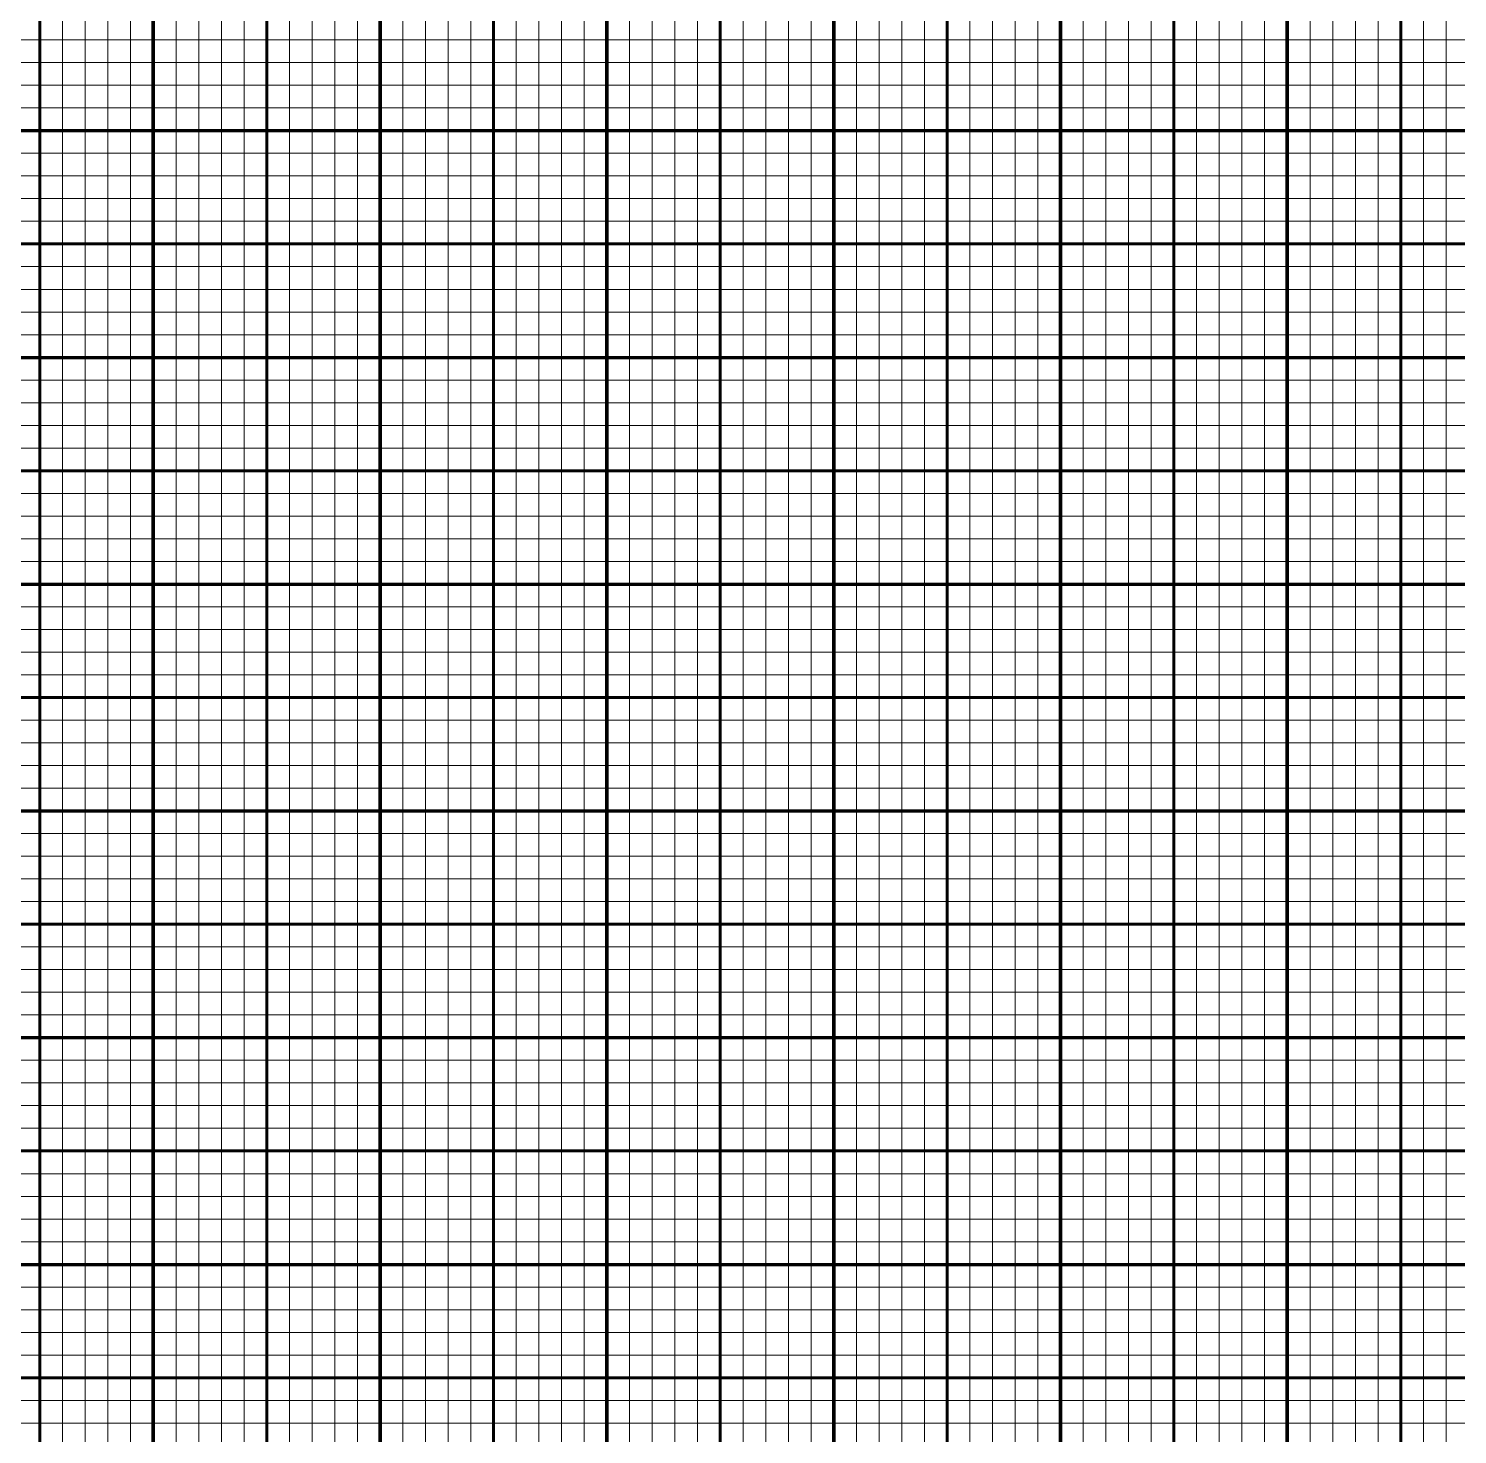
# Model space of a CAD drawing. Header units: millimetres. Extents: x -34 to 216, y -1 to 249.
# Drawn here: x 90.3 to 153.3, y 61.3 to 123.3 of the extents above; entities that cross this region are included whole.
import ezdxf

# ---------------------------------------------------------------- set-up
doc = ezdxf.new("R2010")
doc.units = ezdxf.units.MM
for name, pattern in [('K5LT_BASIC', [0]), ('K5LT_REINFORCED', [0]), ('K5LT_THIN', [0])]:
    doc.linetypes.add(name, pattern=pattern)

msp = doc.modelspace()

# ---------------------------------------------------------------- linework, layer by layer
at = {"color": 150, "linetype": 'K5LT_BASIC', "lineweight": 60, "true_color": 0x0080ff}
for p, q in [((90.771, 128.803), (90.771, 118.803)), ((100.771, 128.803), (100.771, 118.803)), ((110.771, 128.803), (110.771, 118.803)), ((120.771, 128.803), (120.771, 118.803)), ((130.771, 128.803), (130.771, 118.803)), ((140.771, 128.803), (140.771, 118.803)), ((150.771, 128.803), (150.771, 118.803)), ((90.771, 118.803), (90.771, 108.803)), ((100.771, 118.803), (100.771, 108.803)), ((110.771, 118.803), (110.771, 108.803)), ((120.771, 118.803), (120.771, 108.803)), ((130.771, 118.803), (130.771, 108.803)), ((140.771, 118.803), (140.771, 108.803)), ((150.771, 118.803), (150.771, 108.803)), ((85.771, 113.803), (95.771, 113.803)), ((95.771, 113.803), (105.771, 113.803)), ((105.771, 113.803), (115.771, 113.803)), ((115.771, 113.803), (125.771, 113.803)), ((125.771, 113.803), (135.771, 113.803)), ((135.771, 113.803), (145.771, 113.803)), ((145.771, 113.803), (155.771, 113.803)), ((90.771, 108.803), (90.771, 98.803)), ((100.771, 108.803), (100.771, 98.803)), ((110.771, 108.803), (110.771, 98.803)), ((120.771, 108.803), (120.771, 98.803)), ((130.771, 108.803), (130.771, 98.803)), ((140.771, 108.803), (140.771, 98.803)), ((150.771, 108.803), (150.771, 98.803)), ((85.771, 103.803), (95.771, 103.803)), ((95.771, 103.803), (105.771, 103.803)), ((105.771, 103.803), (115.771, 103.803)), ((115.771, 103.803), (125.771, 103.803)), ((125.771, 103.803), (135.771, 103.803)), ((135.771, 103.803), (145.771, 103.803)), ((145.771, 103.803), (155.771, 103.803)), ((90.771, 98.803), (90.771, 88.803)), ((100.771, 98.803), (100.771, 88.803)), ((110.771, 98.803), (110.771, 88.803)), ((120.771, 98.803), (120.771, 88.803)), ((130.771, 98.803), (130.771, 88.803)), ((140.771, 98.803), (140.771, 88.803)), ((150.771, 98.803), (150.771, 88.803)), ((85.771, 93.803), (95.771, 93.803)), ((95.771, 93.803), (105.771, 93.803)), ((105.771, 93.803), (115.771, 93.803)), ((115.771, 93.803), (125.771, 93.803)), ((125.771, 93.803), (135.771, 93.803)), ((135.771, 93.803), (145.771, 93.803)), ((145.771, 93.803), (155.771, 93.803)), ((90.771, 88.803), (90.771, 78.803)), ((100.771, 88.803), (100.771, 78.803)), ((110.771, 88.803), (110.771, 78.803)), ((120.771, 88.803), (120.771, 78.803)), ((130.771, 88.803), (130.771, 78.803)), ((140.771, 88.803), (140.771, 78.803)), ((150.771, 88.803), (150.771, 78.803)), ((85.771, 83.803), (95.771, 83.803)), ((95.771, 83.803), (105.771, 83.803)), ((105.771, 83.803), (115.771, 83.803)), ((115.771, 83.803), (125.771, 83.803)), ((125.771, 83.803), (135.771, 83.803)), ((135.771, 83.803), (145.771, 83.803)), ((145.771, 83.803), (155.771, 83.803)), ((90.771, 78.803), (90.771, 68.803)), ((100.771, 78.803), (100.771, 68.803)), ((110.771, 78.803), (110.771, 68.803)), ((120.771, 78.803), (120.771, 68.803)), ((130.771, 78.803), (130.771, 68.803)), ((140.771, 78.803), (140.771, 68.803)), ((150.771, 78.803), (150.771, 68.803)), ((85.771, 73.803), (95.771, 73.803)), ((95.771, 73.803), (105.771, 73.803)), ((105.771, 73.803), (115.771, 73.803)), ((115.771, 73.803), (125.771, 73.803)), ((125.771, 73.803), (135.771, 73.803)), ((135.771, 73.803), (145.771, 73.803)), ((145.771, 73.803), (155.771, 73.803)), ((90.771, 68.803), (90.771, 58.803)), ((100.771, 68.803), (100.771, 58.803)), ((110.771, 68.803), (110.771, 58.803)), ((120.771, 68.803), (120.771, 58.803)), ((130.771, 68.803), (130.771, 58.803)), ((140.771, 68.803), (140.771, 58.803)), ((150.771, 68.803), (150.771, 58.803)), ((85.771, 63.803), (95.771, 63.803)), ((95.771, 63.803), (105.771, 63.803)), ((105.771, 63.803), (115.771, 63.803)), ((115.771, 63.803), (125.771, 63.803)), ((125.771, 63.803), (135.771, 63.803)), ((135.771, 63.803), (145.771, 63.803)), ((145.771, 63.803), (155.771, 63.803))]:
    msp.add_line(p, q, dxfattribs=at)
at = {"color": 7, "linetype": 'K5LT_THIN', "lineweight": 18}
for p, q in [((91.771, 128.803), (91.771, 118.803)), ((92.771, 128.803), (92.771, 118.803)), ((93.771, 128.803), (93.771, 118.803)), ((94.771, 128.803), (94.771, 118.803)), ((96.771, 128.803), (96.771, 118.803)), ((97.771, 128.803), (97.771, 118.803)), ((98.771, 128.803), (98.771, 118.803)), ((99.771, 128.803), (99.771, 118.803)), ((101.771, 128.803), (101.771, 118.803)), ((102.771, 128.803), (102.771, 118.803)), ((103.771, 128.803), (103.771, 118.803)), ((104.771, 128.803), (104.771, 118.803)), ((106.771, 128.803), (106.771, 118.803)), ((107.771, 128.803), (107.771, 118.803)), ((108.771, 128.803), (108.771, 118.803)), ((109.771, 128.803), (109.771, 118.803)), ((111.771, 128.803), (111.771, 118.803)), ((112.771, 128.803), (112.771, 118.803)), ((113.771, 128.803), (113.771, 118.803)), ((114.771, 128.803), (114.771, 118.803)), ((116.771, 128.803), (116.771, 118.803)), ((117.771, 128.803), (117.771, 118.803)), ((118.771, 128.803), (118.771, 118.803)), ((119.771, 128.803), (119.771, 118.803)), ((121.771, 128.803), (121.771, 118.803)), ((122.771, 128.803), (122.771, 118.803)), ((123.771, 128.803), (123.771, 118.803)), ((124.771, 128.803), (124.771, 118.803)), ((126.771, 128.803), (126.771, 118.803)), ((127.771, 128.803), (127.771, 118.803)), ((128.771, 128.803), (128.771, 118.803)), ((129.771, 128.803), (129.771, 118.803)), ((131.771, 128.803), (131.771, 118.803)), ((132.771, 128.803), (132.771, 118.803)), ((133.771, 128.803), (133.771, 118.803)), ((134.771, 128.803), (134.771, 118.803)), ((136.771, 128.803), (136.771, 118.803)), ((137.771, 128.803), (137.771, 118.803)), ((138.771, 128.803), (138.771, 118.803)), ((139.771, 128.803), (139.771, 118.803)), ((141.771, 128.803), (141.771, 118.803)), ((142.771, 128.803), (142.771, 118.803)), ((143.771, 128.803), (143.771, 118.803)), ((144.771, 128.803), (144.771, 118.803)), ((146.771, 128.803), (146.771, 118.803)), ((147.771, 128.803), (147.771, 118.803)), ((148.771, 128.803), (148.771, 118.803)), ((149.771, 128.803), (149.771, 118.803)), ((151.771, 128.803), (151.771, 118.803)), ((152.771, 128.803), (152.771, 118.803)), ((85.771, 122.803), (95.771, 122.803)), ((95.771, 122.803), (105.771, 122.803)), ((105.771, 122.803), (115.771, 122.803)), ((115.771, 122.803), (125.771, 122.803)), ((125.771, 122.803), (135.771, 122.803)), ((135.771, 122.803), (145.771, 122.803)), ((145.771, 122.803), (155.771, 122.803)), ((85.771, 121.803), (95.771, 121.803)), ((95.771, 121.803), (105.771, 121.803)), ((105.771, 121.803), (115.771, 121.803)), ((115.771, 121.803), (125.771, 121.803)), ((125.771, 121.803), (135.771, 121.803)), ((135.771, 121.803), (145.771, 121.803)), ((145.771, 121.803), (155.771, 121.803)), ((85.771, 120.803), (95.771, 120.803)), ((95.771, 120.803), (105.771, 120.803)), ((105.771, 120.803), (115.771, 120.803)), ((115.771, 120.803), (125.771, 120.803)), ((125.771, 120.803), (135.771, 120.803)), ((135.771, 120.803), (145.771, 120.803)), ((145.771, 120.803), (155.771, 120.803)), ((85.771, 119.803), (95.771, 119.803)), ((95.771, 119.803), (105.771, 119.803)), ((105.771, 119.803), (115.771, 119.803)), ((115.771, 119.803), (125.771, 119.803)), ((125.771, 119.803), (135.771, 119.803)), ((135.771, 119.803), (145.771, 119.803)), ((145.771, 119.803), (155.771, 119.803)), ((91.771, 118.803), (91.771, 108.803)), ((92.771, 118.803), (92.771, 108.803)), ((93.771, 118.803), (93.771, 108.803)), ((94.771, 118.803), (94.771, 108.803)), ((96.771, 118.803), (96.771, 108.803)), ((97.771, 118.803), (97.771, 108.803)), ((98.771, 118.803), (98.771, 108.803)), ((99.771, 118.803), (99.771, 108.803)), ((101.771, 118.803), (101.771, 108.803)), ((102.771, 118.803), (102.771, 108.803)), ((103.771, 118.803), (103.771, 108.803)), ((104.771, 118.803), (104.771, 108.803)), ((106.771, 118.803), (106.771, 108.803)), ((107.771, 118.803), (107.771, 108.803)), ((108.771, 118.803), (108.771, 108.803)), ((109.771, 118.803), (109.771, 108.803)), ((111.771, 118.803), (111.771, 108.803)), ((112.771, 118.803), (112.771, 108.803)), ((113.771, 118.803), (113.771, 108.803)), ((114.771, 118.803), (114.771, 108.803)), ((116.771, 118.803), (116.771, 108.803)), ((117.771, 118.803), (117.771, 108.803)), ((118.771, 118.803), (118.771, 108.803)), ((119.771, 118.803), (119.771, 108.803)), ((121.771, 118.803), (121.771, 108.803)), ((122.771, 118.803), (122.771, 108.803)), ((123.771, 118.803), (123.771, 108.803)), ((124.771, 118.803), (124.771, 108.803)), ((126.771, 118.803), (126.771, 108.803)), ((127.771, 118.803), (127.771, 108.803)), ((128.771, 118.803), (128.771, 108.803)), ((129.771, 118.803), (129.771, 108.803)), ((131.771, 118.803), (131.771, 108.803)), ((132.771, 118.803), (132.771, 108.803)), ((133.771, 118.803), (133.771, 108.803)), ((134.771, 118.803), (134.771, 108.803)), ((136.771, 118.803), (136.771, 108.803)), ((137.771, 118.803), (137.771, 108.803)), ((138.771, 118.803), (138.771, 108.803)), ((139.771, 118.803), (139.771, 108.803)), ((141.771, 118.803), (141.771, 108.803)), ((142.771, 118.803), (142.771, 108.803)), ((143.771, 118.803), (143.771, 108.803)), ((144.771, 118.803), (144.771, 108.803)), ((146.771, 118.803), (146.771, 108.803)), ((147.771, 118.803), (147.771, 108.803)), ((148.771, 118.803), (148.771, 108.803)), ((149.771, 118.803), (149.771, 108.803)), ((151.771, 118.803), (151.771, 108.803)), ((152.771, 118.803), (152.771, 108.803)), ((85.771, 117.803), (95.771, 117.803)), ((95.771, 117.803), (105.771, 117.803)), ((105.771, 117.803), (115.771, 117.803)), ((115.771, 117.803), (125.771, 117.803)), ((125.771, 117.803), (135.771, 117.803)), ((135.771, 117.803), (145.771, 117.803)), ((145.771, 117.803), (155.771, 117.803)), ((85.771, 116.803), (95.771, 116.803)), ((95.771, 116.803), (105.771, 116.803)), ((105.771, 116.803), (115.771, 116.803)), ((115.771, 116.803), (125.771, 116.803)), ((125.771, 116.803), (135.771, 116.803)), ((135.771, 116.803), (145.771, 116.803)), ((145.771, 116.803), (155.771, 116.803)), ((85.771, 115.803), (95.771, 115.803)), ((95.771, 115.803), (105.771, 115.803)), ((105.771, 115.803), (115.771, 115.803)), ((115.771, 115.803), (125.771, 115.803)), ((125.771, 115.803), (135.771, 115.803)), ((135.771, 115.803), (145.771, 115.803)), ((145.771, 115.803), (155.771, 115.803)), ((85.771, 114.803), (95.771, 114.803)), ((95.771, 114.803), (105.771, 114.803)), ((105.771, 114.803), (115.771, 114.803)), ((115.771, 114.803), (125.771, 114.803)), ((125.771, 114.803), (135.771, 114.803)), ((135.771, 114.803), (145.771, 114.803)), ((145.771, 114.803), (155.771, 114.803)), ((85.771, 112.803), (95.771, 112.803)), ((95.771, 112.803), (105.771, 112.803)), ((105.771, 112.803), (115.771, 112.803)), ((115.771, 112.803), (125.771, 112.803)), ((125.771, 112.803), (135.771, 112.803)), ((135.771, 112.803), (145.771, 112.803)), ((145.771, 112.803), (155.771, 112.803)), ((85.771, 111.803), (95.771, 111.803)), ((95.771, 111.803), (105.771, 111.803)), ((105.771, 111.803), (115.771, 111.803)), ((115.771, 111.803), (125.771, 111.803)), ((125.771, 111.803), (135.771, 111.803)), ((135.771, 111.803), (145.771, 111.803)), ((145.771, 111.803), (155.771, 111.803)), ((85.771, 110.803), (95.771, 110.803)), ((95.771, 110.803), (105.771, 110.803)), ((105.771, 110.803), (115.771, 110.803)), ((115.771, 110.803), (125.771, 110.803)), ((125.771, 110.803), (135.771, 110.803)), ((135.771, 110.803), (145.771, 110.803)), ((145.771, 110.803), (155.771, 110.803)), ((85.771, 109.803), (95.771, 109.803)), ((95.771, 109.803), (105.771, 109.803)), ((105.771, 109.803), (115.771, 109.803)), ((115.771, 109.803), (125.771, 109.803)), ((125.771, 109.803), (135.771, 109.803)), ((135.771, 109.803), (145.771, 109.803)), ((145.771, 109.803), (155.771, 109.803)), ((91.771, 108.803), (91.771, 98.803)), ((92.771, 108.803), (92.771, 98.803)), ((93.771, 108.803), (93.771, 98.803)), ((94.771, 108.803), (94.771, 98.803)), ((96.771, 108.803), (96.771, 98.803)), ((97.771, 108.803), (97.771, 98.803)), ((98.771, 108.803), (98.771, 98.803)), ((99.771, 108.803), (99.771, 98.803)), ((101.771, 108.803), (101.771, 98.803)), ((102.771, 108.803), (102.771, 98.803)), ((103.771, 108.803), (103.771, 98.803)), ((104.771, 108.803), (104.771, 98.803)), ((106.771, 108.803), (106.771, 98.803)), ((107.771, 108.803), (107.771, 98.803)), ((108.771, 108.803), (108.771, 98.803)), ((109.771, 108.803), (109.771, 98.803)), ((111.771, 108.803), (111.771, 98.803)), ((112.771, 108.803), (112.771, 98.803)), ((113.771, 108.803), (113.771, 98.803)), ((114.771, 108.803), (114.771, 98.803)), ((116.771, 108.803), (116.771, 98.803)), ((117.771, 108.803), (117.771, 98.803)), ((118.771, 108.803), (118.771, 98.803)), ((119.771, 108.803), (119.771, 98.803)), ((121.771, 108.803), (121.771, 98.803)), ((122.771, 108.803), (122.771, 98.803)), ((123.771, 108.803), (123.771, 98.803)), ((124.771, 108.803), (124.771, 98.803)), ((126.771, 108.803), (126.771, 98.803)), ((127.771, 108.803), (127.771, 98.803)), ((128.771, 108.803), (128.771, 98.803)), ((129.771, 108.803), (129.771, 98.803)), ((131.771, 108.803), (131.771, 98.803)), ((132.771, 108.803), (132.771, 98.803)), ((133.771, 108.803), (133.771, 98.803)), ((134.771, 108.803), (134.771, 98.803)), ((136.771, 108.803), (136.771, 98.803)), ((137.771, 108.803), (137.771, 98.803)), ((138.771, 108.803), (138.771, 98.803)), ((139.771, 108.803), (139.771, 98.803)), ((141.771, 108.803), (141.771, 98.803)), ((142.771, 108.803), (142.771, 98.803)), ((143.771, 108.803), (143.771, 98.803)), ((144.771, 108.803), (144.771, 98.803)), ((146.771, 108.803), (146.771, 98.803)), ((147.771, 108.803), (147.771, 98.803)), ((148.771, 108.803), (148.771, 98.803)), ((149.771, 108.803), (149.771, 98.803)), ((151.771, 108.803), (151.771, 98.803)), ((152.771, 108.803), (152.771, 98.803)), ((85.771, 107.803), (95.771, 107.803)), ((95.771, 107.803), (105.771, 107.803)), ((105.771, 107.803), (115.771, 107.803)), ((115.771, 107.803), (125.771, 107.803)), ((125.771, 107.803), (135.771, 107.803)), ((135.771, 107.803), (145.771, 107.803)), ((145.771, 107.803), (155.771, 107.803)), ((85.771, 106.803), (95.771, 106.803)), ((95.771, 106.803), (105.771, 106.803)), ((105.771, 106.803), (115.771, 106.803)), ((115.771, 106.803), (125.771, 106.803)), ((125.771, 106.803), (135.771, 106.803)), ((135.771, 106.803), (145.771, 106.803)), ((145.771, 106.803), (155.771, 106.803)), ((85.771, 105.803), (95.771, 105.803)), ((95.771, 105.803), (105.771, 105.803)), ((105.771, 105.803), (115.771, 105.803)), ((115.771, 105.803), (125.771, 105.803)), ((125.771, 105.803), (135.771, 105.803)), ((135.771, 105.803), (145.771, 105.803)), ((145.771, 105.803), (155.771, 105.803)), ((85.771, 104.803), (95.771, 104.803)), ((95.771, 104.803), (105.771, 104.803)), ((105.771, 104.803), (115.771, 104.803)), ((115.771, 104.803), (125.771, 104.803)), ((125.771, 104.803), (135.771, 104.803)), ((135.771, 104.803), (145.771, 104.803)), ((145.771, 104.803), (155.771, 104.803)), ((85.771, 102.803), (95.771, 102.803)), ((95.771, 102.803), (105.771, 102.803)), ((105.771, 102.803), (115.771, 102.803)), ((115.771, 102.803), (125.771, 102.803)), ((125.771, 102.803), (135.771, 102.803)), ((135.771, 102.803), (145.771, 102.803)), ((145.771, 102.803), (155.771, 102.803)), ((85.771, 101.803), (95.771, 101.803)), ((95.771, 101.803), (105.771, 101.803)), ((105.771, 101.803), (115.771, 101.803)), ((115.771, 101.803), (125.771, 101.803)), ((125.771, 101.803), (135.771, 101.803)), ((135.771, 101.803), (145.771, 101.803)), ((145.771, 101.803), (155.771, 101.803)), ((85.771, 100.803), (95.771, 100.803)), ((95.771, 100.803), (105.771, 100.803)), ((105.771, 100.803), (115.771, 100.803)), ((115.771, 100.803), (125.771, 100.803)), ((125.771, 100.803), (135.771, 100.803)), ((135.771, 100.803), (145.771, 100.803)), ((145.771, 100.803), (155.771, 100.803)), ((85.771, 99.803), (95.771, 99.803)), ((95.771, 99.803), (105.771, 99.803)), ((105.771, 99.803), (115.771, 99.803)), ((115.771, 99.803), (125.771, 99.803)), ((125.771, 99.803), (135.771, 99.803)), ((135.771, 99.803), (145.771, 99.803)), ((145.771, 99.803), (155.771, 99.803)), ((91.771, 98.803), (91.771, 88.803)), ((92.771, 98.803), (92.771, 88.803)), ((93.771, 98.803), (93.771, 88.803)), ((94.771, 98.803), (94.771, 88.803)), ((96.771, 98.803), (96.771, 88.803)), ((97.771, 98.803), (97.771, 88.803)), ((98.771, 98.803), (98.771, 88.803)), ((99.771, 98.803), (99.771, 88.803)), ((101.771, 98.803), (101.771, 88.803)), ((102.771, 98.803), (102.771, 88.803)), ((103.771, 98.803), (103.771, 88.803)), ((104.771, 98.803), (104.771, 88.803)), ((106.771, 98.803), (106.771, 88.803)), ((107.771, 98.803), (107.771, 88.803)), ((108.771, 98.803), (108.771, 88.803)), ((109.771, 98.803), (109.771, 88.803)), ((111.771, 98.803), (111.771, 88.803)), ((112.771, 98.803), (112.771, 88.803)), ((113.771, 98.803), (113.771, 88.803)), ((114.771, 98.803), (114.771, 88.803)), ((116.771, 98.803), (116.771, 88.803)), ((117.771, 98.803), (117.771, 88.803)), ((118.771, 98.803), (118.771, 88.803)), ((119.771, 98.803), (119.771, 88.803)), ((121.771, 98.803), (121.771, 88.803)), ((122.771, 98.803), (122.771, 88.803)), ((123.771, 98.803), (123.771, 88.803)), ((124.771, 98.803), (124.771, 88.803)), ((126.771, 98.803), (126.771, 88.803)), ((127.771, 98.803), (127.771, 88.803)), ((128.771, 98.803), (128.771, 88.803)), ((129.771, 98.803), (129.771, 88.803)), ((131.771, 98.803), (131.771, 88.803)), ((132.771, 98.803), (132.771, 88.803)), ((133.771, 98.803), (133.771, 88.803)), ((134.771, 98.803), (134.771, 88.803)), ((136.771, 98.803), (136.771, 88.803)), ((137.771, 98.803), (137.771, 88.803)), ((138.771, 98.803), (138.771, 88.803)), ((139.771, 98.803), (139.771, 88.803)), ((141.771, 98.803), (141.771, 88.803)), ((142.771, 98.803), (142.771, 88.803)), ((143.771, 98.803), (143.771, 88.803)), ((144.771, 98.803), (144.771, 88.803)), ((146.771, 98.803), (146.771, 88.803)), ((147.771, 98.803), (147.771, 88.803)), ((148.771, 98.803), (148.771, 88.803)), ((149.771, 98.803), (149.771, 88.803)), ((151.771, 98.803), (151.771, 88.803)), ((152.771, 98.803), (152.771, 88.803)), ((85.771, 97.803), (95.771, 97.803)), ((95.771, 97.803), (105.771, 97.803)), ((105.771, 97.803), (115.771, 97.803)), ((115.771, 97.803), (125.771, 97.803)), ((125.771, 97.803), (135.771, 97.803)), ((135.771, 97.803), (145.771, 97.803)), ((145.771, 97.803), (155.771, 97.803)), ((85.771, 96.803), (95.771, 96.803)), ((95.771, 96.803), (105.771, 96.803)), ((105.771, 96.803), (115.771, 96.803)), ((115.771, 96.803), (125.771, 96.803)), ((125.771, 96.803), (135.771, 96.803)), ((135.771, 96.803), (145.771, 96.803)), ((145.771, 96.803), (155.771, 96.803)), ((85.771, 95.803), (95.771, 95.803)), ((95.771, 95.803), (105.771, 95.803)), ((105.771, 95.803), (115.771, 95.803)), ((115.771, 95.803), (125.771, 95.803)), ((125.771, 95.803), (135.771, 95.803)), ((135.771, 95.803), (145.771, 95.803)), ((145.771, 95.803), (155.771, 95.803)), ((85.771, 94.803), (95.771, 94.803)), ((95.771, 94.803), (105.771, 94.803)), ((105.771, 94.803), (115.771, 94.803)), ((115.771, 94.803), (125.771, 94.803)), ((125.771, 94.803), (135.771, 94.803)), ((135.771, 94.803), (145.771, 94.803)), ((145.771, 94.803), (155.771, 94.803)), ((85.771, 92.803), (95.771, 92.803)), ((95.771, 92.803), (105.771, 92.803)), ((105.771, 92.803), (115.771, 92.803)), ((115.771, 92.803), (125.771, 92.803)), ((125.771, 92.803), (135.771, 92.803)), ((135.771, 92.803), (145.771, 92.803)), ((145.771, 92.803), (155.771, 92.803)), ((85.771, 91.803), (95.771, 91.803)), ((95.771, 91.803), (105.771, 91.803)), ((105.771, 91.803), (115.771, 91.803)), ((115.771, 91.803), (125.771, 91.803)), ((125.771, 91.803), (135.771, 91.803)), ((135.771, 91.803), (145.771, 91.803)), ((145.771, 91.803), (155.771, 91.803)), ((85.771, 90.803), (95.771, 90.803)), ((95.771, 90.803), (105.771, 90.803)), ((105.771, 90.803), (115.771, 90.803)), ((115.771, 90.803), (125.771, 90.803)), ((125.771, 90.803), (135.771, 90.803)), ((135.771, 90.803), (145.771, 90.803)), ((145.771, 90.803), (155.771, 90.803)), ((85.771, 89.803), (95.771, 89.803)), ((95.771, 89.803), (105.771, 89.803)), ((105.771, 89.803), (115.771, 89.803)), ((115.771, 89.803), (125.771, 89.803)), ((125.771, 89.803), (135.771, 89.803)), ((135.771, 89.803), (145.771, 89.803)), ((145.771, 89.803), (155.771, 89.803)), ((91.771, 88.803), (91.771, 78.803)), ((92.771, 88.803), (92.771, 78.803)), ((93.771, 88.803), (93.771, 78.803)), ((94.771, 88.803), (94.771, 78.803)), ((96.771, 88.803), (96.771, 78.803)), ((97.771, 88.803), (97.771, 78.803)), ((98.771, 88.803), (98.771, 78.803)), ((99.771, 88.803), (99.771, 78.803)), ((101.771, 88.803), (101.771, 78.803)), ((102.771, 88.803), (102.771, 78.803)), ((103.771, 88.803), (103.771, 78.803)), ((104.771, 88.803), (104.771, 78.803)), ((106.771, 88.803), (106.771, 78.803)), ((107.771, 88.803), (107.771, 78.803)), ((108.771, 88.803), (108.771, 78.803)), ((109.771, 88.803), (109.771, 78.803)), ((111.771, 88.803), (111.771, 78.803)), ((112.771, 88.803), (112.771, 78.803)), ((113.771, 88.803), (113.771, 78.803)), ((114.771, 88.803), (114.771, 78.803)), ((116.771, 88.803), (116.771, 78.803)), ((117.771, 88.803), (117.771, 78.803)), ((118.771, 88.803), (118.771, 78.803)), ((119.771, 88.803), (119.771, 78.803)), ((121.771, 88.803), (121.771, 78.803)), ((122.771, 88.803), (122.771, 78.803)), ((123.771, 88.803), (123.771, 78.803)), ((124.771, 88.803), (124.771, 78.803)), ((126.771, 88.803), (126.771, 78.803)), ((127.771, 88.803), (127.771, 78.803)), ((128.771, 88.803), (128.771, 78.803)), ((129.771, 88.803), (129.771, 78.803)), ((131.771, 88.803), (131.771, 78.803)), ((132.771, 88.803), (132.771, 78.803)), ((133.771, 88.803), (133.771, 78.803)), ((134.771, 88.803), (134.771, 78.803)), ((136.771, 88.803), (136.771, 78.803)), ((137.771, 88.803), (137.771, 78.803)), ((138.771, 88.803), (138.771, 78.803)), ((139.771, 88.803), (139.771, 78.803)), ((141.771, 88.803), (141.771, 78.803)), ((142.771, 88.803), (142.771, 78.803)), ((143.771, 88.803), (143.771, 78.803)), ((144.771, 88.803), (144.771, 78.803)), ((146.771, 88.803), (146.771, 78.803)), ((147.771, 88.803), (147.771, 78.803)), ((148.771, 88.803), (148.771, 78.803)), ((149.771, 88.803), (149.771, 78.803)), ((151.771, 88.803), (151.771, 78.803)), ((152.771, 88.803), (152.771, 78.803)), ((85.771, 87.803), (95.771, 87.803)), ((95.771, 87.803), (105.771, 87.803)), ((105.771, 87.803), (115.771, 87.803)), ((115.771, 87.803), (125.771, 87.803)), ((125.771, 87.803), (135.771, 87.803)), ((135.771, 87.803), (145.771, 87.803)), ((145.771, 87.803), (155.771, 87.803)), ((85.771, 86.803), (95.771, 86.803)), ((95.771, 86.803), (105.771, 86.803)), ((105.771, 86.803), (115.771, 86.803)), ((115.771, 86.803), (125.771, 86.803)), ((125.771, 86.803), (135.771, 86.803)), ((135.771, 86.803), (145.771, 86.803)), ((145.771, 86.803), (155.771, 86.803)), ((85.771, 85.803), (95.771, 85.803)), ((95.771, 85.803), (105.771, 85.803)), ((105.771, 85.803), (115.771, 85.803)), ((115.771, 85.803), (125.771, 85.803)), ((125.771, 85.803), (135.771, 85.803)), ((135.771, 85.803), (145.771, 85.803)), ((145.771, 85.803), (155.771, 85.803)), ((85.771, 84.803), (95.771, 84.803)), ((95.771, 84.803), (105.771, 84.803)), ((105.771, 84.803), (115.771, 84.803)), ((115.771, 84.803), (125.771, 84.803)), ((125.771, 84.803), (135.771, 84.803)), ((135.771, 84.803), (145.771, 84.803)), ((145.771, 84.803), (155.771, 84.803)), ((85.771, 82.803), (95.771, 82.803)), ((95.771, 82.803), (105.771, 82.803)), ((105.771, 82.803), (115.771, 82.803)), ((115.771, 82.803), (125.771, 82.803)), ((125.771, 82.803), (135.771, 82.803)), ((135.771, 82.803), (145.771, 82.803)), ((145.771, 82.803), (155.771, 82.803)), ((85.771, 81.803), (95.771, 81.803)), ((95.771, 81.803), (105.771, 81.803)), ((105.771, 81.803), (115.771, 81.803)), ((115.771, 81.803), (125.771, 81.803)), ((125.771, 81.803), (135.771, 81.803)), ((135.771, 81.803), (145.771, 81.803)), ((145.771, 81.803), (155.771, 81.803)), ((85.771, 80.803), (95.771, 80.803)), ((95.771, 80.803), (105.771, 80.803)), ((105.771, 80.803), (115.771, 80.803)), ((115.771, 80.803), (125.771, 80.803)), ((125.771, 80.803), (135.771, 80.803)), ((135.771, 80.803), (145.771, 80.803)), ((145.771, 80.803), (155.771, 80.803)), ((85.771, 79.803), (95.771, 79.803)), ((95.771, 79.803), (105.771, 79.803)), ((105.771, 79.803), (115.771, 79.803)), ((115.771, 79.803), (125.771, 79.803)), ((125.771, 79.803), (135.771, 79.803)), ((135.771, 79.803), (145.771, 79.803)), ((145.771, 79.803), (155.771, 79.803)), ((91.771, 78.803), (91.771, 68.803)), ((92.771, 78.803), (92.771, 68.803)), ((93.771, 78.803), (93.771, 68.803)), ((94.771, 78.803), (94.771, 68.803)), ((96.771, 78.803), (96.771, 68.803)), ((97.771, 78.803), (97.771, 68.803)), ((98.771, 78.803), (98.771, 68.803)), ((99.771, 78.803), (99.771, 68.803)), ((101.771, 78.803), (101.771, 68.803)), ((102.771, 78.803), (102.771, 68.803)), ((103.771, 78.803), (103.771, 68.803)), ((104.771, 78.803), (104.771, 68.803)), ((106.771, 78.803), (106.771, 68.803)), ((107.771, 78.803), (107.771, 68.803)), ((108.771, 78.803), (108.771, 68.803)), ((109.771, 78.803), (109.771, 68.803)), ((111.771, 78.803), (111.771, 68.803)), ((112.771, 78.803), (112.771, 68.803)), ((113.771, 78.803), (113.771, 68.803)), ((114.771, 78.803), (114.771, 68.803)), ((116.771, 78.803), (116.771, 68.803)), ((117.771, 78.803), (117.771, 68.803)), ((118.771, 78.803), (118.771, 68.803)), ((119.771, 78.803), (119.771, 68.803)), ((121.771, 78.803), (121.771, 68.803)), ((122.771, 78.803), (122.771, 68.803)), ((123.771, 78.803), (123.771, 68.803)), ((124.771, 78.803), (124.771, 68.803)), ((126.771, 78.803), (126.771, 68.803)), ((127.771, 78.803), (127.771, 68.803)), ((128.771, 78.803), (128.771, 68.803)), ((129.771, 78.803), (129.771, 68.803)), ((131.771, 78.803), (131.771, 68.803)), ((132.771, 78.803), (132.771, 68.803)), ((133.771, 78.803), (133.771, 68.803)), ((134.771, 78.803), (134.771, 68.803)), ((136.771, 78.803), (136.771, 68.803)), ((137.771, 78.803), (137.771, 68.803)), ((138.771, 78.803), (138.771, 68.803)), ((139.771, 78.803), (139.771, 68.803)), ((141.771, 78.803), (141.771, 68.803)), ((142.771, 78.803), (142.771, 68.803)), ((143.771, 78.803), (143.771, 68.803)), ((144.771, 78.803), (144.771, 68.803)), ((146.771, 78.803), (146.771, 68.803)), ((147.771, 78.803), (147.771, 68.803)), ((148.771, 78.803), (148.771, 68.803)), ((149.771, 78.803), (149.771, 68.803)), ((151.771, 78.803), (151.771, 68.803)), ((152.771, 78.803), (152.771, 68.803)), ((85.771, 77.803), (95.771, 77.803)), ((95.771, 77.803), (105.771, 77.803)), ((105.771, 77.803), (115.771, 77.803)), ((115.771, 77.803), (125.771, 77.803)), ((125.771, 77.803), (135.771, 77.803)), ((135.771, 77.803), (145.771, 77.803)), ((145.771, 77.803), (155.771, 77.803)), ((85.771, 76.803), (95.771, 76.803)), ((95.771, 76.803), (105.771, 76.803)), ((105.771, 76.803), (115.771, 76.803)), ((115.771, 76.803), (125.771, 76.803)), ((125.771, 76.803), (135.771, 76.803)), ((135.771, 76.803), (145.771, 76.803)), ((145.771, 76.803), (155.771, 76.803)), ((85.771, 75.803), (95.771, 75.803)), ((95.771, 75.803), (105.771, 75.803)), ((105.771, 75.803), (115.771, 75.803)), ((115.771, 75.803), (125.771, 75.803)), ((125.771, 75.803), (135.771, 75.803)), ((135.771, 75.803), (145.771, 75.803)), ((145.771, 75.803), (155.771, 75.803)), ((85.771, 74.803), (95.771, 74.803)), ((95.771, 74.803), (105.771, 74.803)), ((105.771, 74.803), (115.771, 74.803)), ((115.771, 74.803), (125.771, 74.803)), ((125.771, 74.803), (135.771, 74.803)), ((135.771, 74.803), (145.771, 74.803)), ((145.771, 74.803), (155.771, 74.803)), ((85.771, 72.803), (95.771, 72.803)), ((95.771, 72.803), (105.771, 72.803)), ((105.771, 72.803), (115.771, 72.803)), ((115.771, 72.803), (125.771, 72.803)), ((125.771, 72.803), (135.771, 72.803)), ((135.771, 72.803), (145.771, 72.803)), ((145.771, 72.803), (155.771, 72.803)), ((85.771, 71.803), (95.771, 71.803)), ((95.771, 71.803), (105.771, 71.803)), ((105.771, 71.803), (115.771, 71.803)), ((115.771, 71.803), (125.771, 71.803)), ((125.771, 71.803), (135.771, 71.803)), ((135.771, 71.803), (145.771, 71.803)), ((145.771, 71.803), (155.771, 71.803)), ((85.771, 70.803), (95.771, 70.803)), ((95.771, 70.803), (105.771, 70.803)), ((105.771, 70.803), (115.771, 70.803)), ((115.771, 70.803), (125.771, 70.803)), ((125.771, 70.803), (135.771, 70.803)), ((135.771, 70.803), (145.771, 70.803)), ((145.771, 70.803), (155.771, 70.803)), ((85.771, 69.803), (95.771, 69.803)), ((95.771, 69.803), (105.771, 69.803)), ((105.771, 69.803), (115.771, 69.803)), ((115.771, 69.803), (125.771, 69.803)), ((125.771, 69.803), (135.771, 69.803)), ((135.771, 69.803), (145.771, 69.803)), ((145.771, 69.803), (155.771, 69.803)), ((91.771, 68.803), (91.771, 58.803)), ((92.771, 68.803), (92.771, 58.803)), ((93.771, 68.803), (93.771, 58.803)), ((94.771, 68.803), (94.771, 58.803)), ((96.771, 68.803), (96.771, 58.803)), ((97.771, 68.803), (97.771, 58.803)), ((98.771, 68.803), (98.771, 58.803)), ((99.771, 68.803), (99.771, 58.803)), ((101.771, 68.803), (101.771, 58.803)), ((102.771, 68.803), (102.771, 58.803)), ((103.771, 68.803), (103.771, 58.803)), ((104.771, 68.803), (104.771, 58.803)), ((106.771, 68.803), (106.771, 58.803)), ((107.771, 68.803), (107.771, 58.803)), ((108.771, 68.803), (108.771, 58.803)), ((109.771, 68.803), (109.771, 58.803)), ((111.771, 68.803), (111.771, 58.803)), ((112.771, 68.803), (112.771, 58.803)), ((113.771, 68.803), (113.771, 58.803)), ((114.771, 68.803), (114.771, 58.803)), ((116.771, 68.803), (116.771, 58.803)), ((117.771, 68.803), (117.771, 58.803)), ((118.771, 68.803), (118.771, 58.803)), ((119.771, 68.803), (119.771, 58.803)), ((121.771, 68.803), (121.771, 58.803)), ((122.771, 68.803), (122.771, 58.803)), ((123.771, 68.803), (123.771, 58.803)), ((124.771, 68.803), (124.771, 58.803)), ((126.771, 68.803), (126.771, 58.803)), ((127.771, 68.803), (127.771, 58.803)), ((128.771, 68.803), (128.771, 58.803)), ((129.771, 68.803), (129.771, 58.803)), ((131.771, 68.803), (131.771, 58.803)), ((132.771, 68.803), (132.771, 58.803)), ((133.771, 68.803), (133.771, 58.803)), ((134.771, 68.803), (134.771, 58.803)), ((136.771, 68.803), (136.771, 58.803)), ((137.771, 68.803), (137.771, 58.803)), ((138.771, 68.803), (138.771, 58.803)), ((139.771, 68.803), (139.771, 58.803)), ((141.771, 68.803), (141.771, 58.803)), ((142.771, 68.803), (142.771, 58.803)), ((143.771, 68.803), (143.771, 58.803)), ((144.771, 68.803), (144.771, 58.803)), ((146.771, 68.803), (146.771, 58.803)), ((147.771, 68.803), (147.771, 58.803)), ((148.771, 68.803), (148.771, 58.803)), ((149.771, 68.803), (149.771, 58.803)), ((151.771, 68.803), (151.771, 58.803)), ((152.771, 68.803), (152.771, 58.803)), ((85.771, 67.803), (95.771, 67.803)), ((95.771, 67.803), (105.771, 67.803)), ((105.771, 67.803), (115.771, 67.803)), ((115.771, 67.803), (125.771, 67.803)), ((125.771, 67.803), (135.771, 67.803)), ((135.771, 67.803), (145.771, 67.803)), ((145.771, 67.803), (155.771, 67.803)), ((85.771, 66.803), (95.771, 66.803)), ((95.771, 66.803), (105.771, 66.803)), ((105.771, 66.803), (115.771, 66.803)), ((115.771, 66.803), (125.771, 66.803)), ((125.771, 66.803), (135.771, 66.803)), ((135.771, 66.803), (145.771, 66.803)), ((145.771, 66.803), (155.771, 66.803)), ((85.771, 65.803), (95.771, 65.803)), ((95.771, 65.803), (105.771, 65.803)), ((105.771, 65.803), (115.771, 65.803)), ((115.771, 65.803), (125.771, 65.803)), ((125.771, 65.803), (135.771, 65.803)), ((135.771, 65.803), (145.771, 65.803)), ((145.771, 65.803), (155.771, 65.803)), ((85.771, 64.803), (95.771, 64.803)), ((95.771, 64.803), (105.771, 64.803)), ((105.771, 64.803), (115.771, 64.803)), ((115.771, 64.803), (125.771, 64.803)), ((125.771, 64.803), (135.771, 64.803)), ((135.771, 64.803), (145.771, 64.803)), ((145.771, 64.803), (155.771, 64.803)), ((85.771, 62.803), (95.771, 62.803)), ((95.771, 62.803), (105.771, 62.803)), ((105.771, 62.803), (115.771, 62.803)), ((115.771, 62.803), (125.771, 62.803)), ((125.771, 62.803), (135.771, 62.803)), ((135.771, 62.803), (145.771, 62.803)), ((145.771, 62.803), (155.771, 62.803)), ((85.771, 61.803), (95.771, 61.803)), ((95.771, 61.803), (105.771, 61.803)), ((105.771, 61.803), (115.771, 61.803)), ((115.771, 61.803), (125.771, 61.803)), ((125.771, 61.803), (135.771, 61.803)), ((135.771, 61.803), (145.771, 61.803)), ((145.771, 61.803), (155.771, 61.803))]:
    msp.add_line(p, q, dxfattribs=at)
at = {"color": 134, "linetype": 'K5LT_REINFORCED', "lineweight": 100, "true_color": 0x009696}
for p, q in [((95.771, 118.803), (95.771, 128.803)), ((95.771, 128.803), (95.771, 118.803)), ((105.771, 118.803), (105.771, 128.803)), ((105.771, 128.803), (105.771, 118.803)), ((115.771, 118.803), (115.771, 128.803)), ((115.771, 128.803), (115.771, 118.803)), ((125.771, 118.803), (125.771, 128.803)), ((125.771, 128.803), (125.771, 118.803)), ((135.771, 118.803), (135.771, 128.803)), ((135.771, 128.803), (135.771, 118.803)), ((145.771, 118.803), (145.771, 128.803)), ((145.771, 128.803), (145.771, 118.803)), ((85.771, 118.803), (95.771, 118.803)), ((85.771, 118.803), (95.771, 118.803)), ((95.771, 108.803), (95.771, 118.803)), ((95.771, 118.803), (105.771, 118.803)), ((95.771, 118.803), (95.771, 108.803)), ((95.771, 118.803), (105.771, 118.803)), ((105.771, 108.803), (105.771, 118.803)), ((105.771, 118.803), (115.771, 118.803)), ((105.771, 118.803), (105.771, 108.803)), ((105.771, 118.803), (115.771, 118.803)), ((115.771, 108.803), (115.771, 118.803)), ((115.771, 118.803), (125.771, 118.803)), ((115.771, 118.803), (115.771, 108.803)), ((115.771, 118.803), (125.771, 118.803)), ((125.771, 108.803), (125.771, 118.803)), ((125.771, 118.803), (135.771, 118.803)), ((125.771, 118.803), (125.771, 108.803)), ((125.771, 118.803), (135.771, 118.803)), ((135.771, 108.803), (135.771, 118.803)), ((135.771, 118.803), (145.771, 118.803)), ((135.771, 118.803), (135.771, 108.803)), ((135.771, 118.803), (145.771, 118.803)), ((145.771, 108.803), (145.771, 118.803)), ((145.771, 118.803), (155.771, 118.803)), ((145.771, 118.803), (145.771, 108.803)), ((145.771, 118.803), (155.771, 118.803)), ((85.771, 108.803), (95.771, 108.803)), ((85.771, 108.803), (95.771, 108.803)), ((95.771, 98.803), (95.771, 108.803)), ((95.771, 108.803), (105.771, 108.803)), ((95.771, 108.803), (95.771, 98.803)), ((95.771, 108.803), (105.771, 108.803)), ((105.771, 98.803), (105.771, 108.803)), ((105.771, 108.803), (115.771, 108.803)), ((105.771, 108.803), (105.771, 98.803)), ((105.771, 108.803), (115.771, 108.803)), ((115.771, 98.803), (115.771, 108.803)), ((115.771, 108.803), (125.771, 108.803)), ((115.771, 108.803), (115.771, 98.803)), ((115.771, 108.803), (125.771, 108.803)), ((125.771, 98.803), (125.771, 108.803)), ((125.771, 108.803), (135.771, 108.803)), ((125.771, 108.803), (125.771, 98.803)), ((125.771, 108.803), (135.771, 108.803)), ((135.771, 98.803), (135.771, 108.803)), ((135.771, 108.803), (145.771, 108.803)), ((135.771, 108.803), (135.771, 98.803)), ((135.771, 108.803), (145.771, 108.803)), ((145.771, 98.803), (145.771, 108.803)), ((145.771, 108.803), (155.771, 108.803)), ((145.771, 108.803), (145.771, 98.803)), ((145.771, 108.803), (155.771, 108.803)), ((85.771, 98.803), (95.771, 98.803)), ((85.771, 98.803), (95.771, 98.803)), ((95.771, 88.803), (95.771, 98.803)), ((95.771, 98.803), (105.771, 98.803)), ((95.771, 98.803), (95.771, 88.803)), ((95.771, 98.803), (105.771, 98.803)), ((105.771, 88.803), (105.771, 98.803)), ((105.771, 98.803), (115.771, 98.803)), ((105.771, 98.803), (105.771, 88.803)), ((105.771, 98.803), (115.771, 98.803)), ((115.771, 88.803), (115.771, 98.803)), ((115.771, 98.803), (125.771, 98.803)), ((115.771, 98.803), (115.771, 88.803)), ((115.771, 98.803), (125.771, 98.803)), ((125.771, 88.803), (125.771, 98.803)), ((125.771, 98.803), (135.771, 98.803)), ((125.771, 98.803), (125.771, 88.803)), ((125.771, 98.803), (135.771, 98.803)), ((135.771, 88.803), (135.771, 98.803)), ((135.771, 98.803), (145.771, 98.803)), ((135.771, 98.803), (135.771, 88.803)), ((135.771, 98.803), (145.771, 98.803)), ((145.771, 88.803), (145.771, 98.803)), ((145.771, 98.803), (155.771, 98.803)), ((145.771, 98.803), (145.771, 88.803)), ((145.771, 98.803), (155.771, 98.803)), ((85.771, 88.803), (95.771, 88.803)), ((85.771, 88.803), (95.771, 88.803)), ((95.771, 78.803), (95.771, 88.803)), ((95.771, 88.803), (105.771, 88.803)), ((95.771, 88.803), (95.771, 78.803)), ((95.771, 88.803), (105.771, 88.803)), ((105.771, 78.803), (105.771, 88.803)), ((105.771, 88.803), (115.771, 88.803)), ((105.771, 88.803), (105.771, 78.803)), ((105.771, 88.803), (115.771, 88.803)), ((115.771, 78.803), (115.771, 88.803)), ((115.771, 88.803), (125.771, 88.803)), ((115.771, 88.803), (115.771, 78.803)), ((115.771, 88.803), (125.771, 88.803)), ((125.771, 78.803), (125.771, 88.803)), ((125.771, 88.803), (135.771, 88.803)), ((125.771, 88.803), (125.771, 78.803)), ((125.771, 88.803), (135.771, 88.803)), ((135.771, 78.803), (135.771, 88.803)), ((135.771, 88.803), (145.771, 88.803)), ((135.771, 88.803), (135.771, 78.803)), ((135.771, 88.803), (145.771, 88.803)), ((145.771, 78.803), (145.771, 88.803)), ((145.771, 88.803), (155.771, 88.803)), ((145.771, 88.803), (145.771, 78.803)), ((145.771, 88.803), (155.771, 88.803)), ((85.771, 78.803), (95.771, 78.803)), ((85.771, 78.803), (95.771, 78.803)), ((95.771, 68.803), (95.771, 78.803)), ((95.771, 78.803), (105.771, 78.803)), ((95.771, 78.803), (95.771, 68.803)), ((95.771, 78.803), (105.771, 78.803)), ((105.771, 68.803), (105.771, 78.803)), ((105.771, 78.803), (115.771, 78.803)), ((105.771, 78.803), (105.771, 68.803)), ((105.771, 78.803), (115.771, 78.803)), ((115.771, 68.803), (115.771, 78.803)), ((115.771, 78.803), (125.771, 78.803)), ((115.771, 78.803), (115.771, 68.803)), ((115.771, 78.803), (125.771, 78.803)), ((125.771, 68.803), (125.771, 78.803)), ((125.771, 78.803), (135.771, 78.803)), ((125.771, 78.803), (125.771, 68.803)), ((125.771, 78.803), (135.771, 78.803)), ((135.771, 68.803), (135.771, 78.803)), ((135.771, 78.803), (145.771, 78.803)), ((135.771, 78.803), (135.771, 68.803)), ((135.771, 78.803), (145.771, 78.803)), ((145.771, 68.803), (145.771, 78.803)), ((145.771, 78.803), (155.771, 78.803)), ((145.771, 78.803), (145.771, 68.803)), ((145.771, 78.803), (155.771, 78.803)), ((85.771, 68.803), (95.771, 68.803)), ((85.771, 68.803), (95.771, 68.803)), ((95.771, 58.803), (95.771, 68.803)), ((95.771, 68.803), (105.771, 68.803)), ((95.771, 68.803), (95.771, 58.803)), ((95.771, 68.803), (105.771, 68.803)), ((105.771, 58.803), (105.771, 68.803)), ((105.771, 68.803), (115.771, 68.803)), ((105.771, 68.803), (105.771, 58.803)), ((105.771, 68.803), (115.771, 68.803)), ((115.771, 58.803), (115.771, 68.803)), ((115.771, 68.803), (125.771, 68.803)), ((115.771, 68.803), (115.771, 58.803)), ((115.771, 68.803), (125.771, 68.803)), ((125.771, 58.803), (125.771, 68.803)), ((125.771, 68.803), (135.771, 68.803)), ((125.771, 68.803), (125.771, 58.803)), ((125.771, 68.803), (135.771, 68.803)), ((135.771, 58.803), (135.771, 68.803)), ((135.771, 68.803), (145.771, 68.803)), ((135.771, 68.803), (135.771, 58.803)), ((135.771, 68.803), (145.771, 68.803)), ((145.771, 58.803), (145.771, 68.803)), ((145.771, 68.803), (155.771, 68.803)), ((145.771, 68.803), (145.771, 58.803)), ((145.771, 68.803), (155.771, 68.803))]:
    msp.add_line(p, q, dxfattribs=at)

doc.saveas('drawing.dxf')
